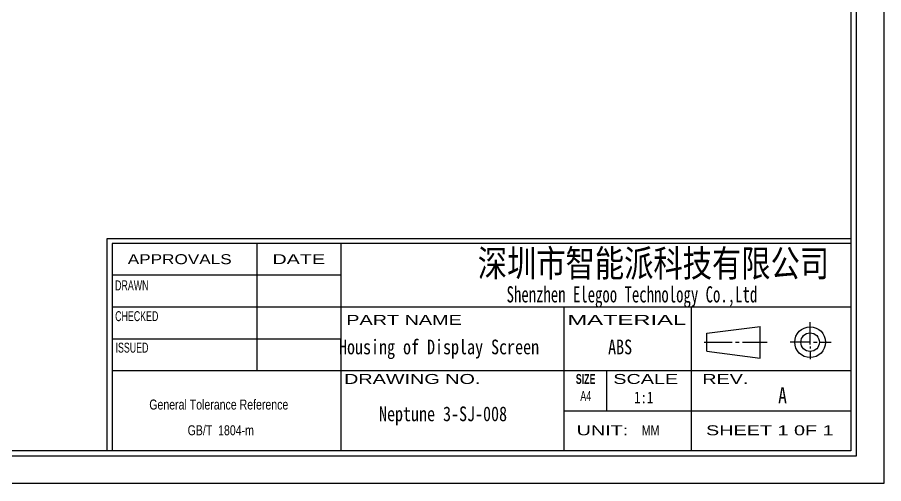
# Model space of a CAD drawing. Header units: millimetres. Extents: x 3 to 590, y 3 to 417.
# Drawn here: x 278.4 to 590.2, y 2.6 to 170.3 of the extents above; entities that cross this region are included whole.
import ezdxf

# ---------------------------------------------------------------- set-up
doc = ezdxf.new("R2010")
doc.units = ezdxf.units.MM
doc.header["$LTSCALE"] = 2
doc.layers.add('SLD-0', color=179, linetype='Continuous')
doc.styles.add('SLDTEXTSTYLE1', font='SIMSUN.TTC', dxfattribs={"width": 0.8})
doc.styles.add('SLDTEXTSTYLE10', font='ARIAL.TTF', dxfattribs={"width": 0.7584})
doc.styles.add('SLDTEXTSTYLE11', font='ARIAL.TTF', dxfattribs={"width": 1.2324})
doc.styles.add('SLDTEXTSTYLE12', font='ARIAL.TTF', dxfattribs={"width": 1.7064})
doc.styles.add('SLDTEXTSTYLE13', font='SIMSUN.TTC', dxfattribs={"width": 0.8, "bigfont": 'bigfont'})
doc.styles.add('SLDTEXTSTYLE14', font='SIMKAI.TTF', dxfattribs={"width": 0.67})
doc.styles.add('SLDTEXTSTYLE2', font='SIMFANG.TTF', dxfattribs={"width": 0.8})
doc.styles.add('SLDTEXTSTYLE3', font='SIMSUN.TTC', dxfattribs={"width": 0.8})
doc.styles.add('SLDTEXTSTYLE5', font='ARIAL.TTF', dxfattribs={"width": 0.63516})
doc.styles.add('SLDTEXTSTYLE8', font='ARIALBD.TTF', dxfattribs={"width": 0.63516})
doc.styles.add('SLDTEXTSTYLE9', font='ARIAL.TTF', dxfattribs={"width": 1.422})

# ---------------------------------------------------------------- blocks, each defined once
blk = doc.blocks.new('SW_NOTE_1')
at = {"layer": 'SLD-0', "color": 0, "char_height": 3.5853, "attachment_point": 2, "style": 'SLDTEXTSTYLE10'}
for s, insert in [('General Tolerance Reference ', (26.04, 4.62)), (' GB/T  1804-m', (26.22, -4.64))]:
    blk.add_mtext(s, dxfattribs=dict(at, insert=insert))

msp = doc.modelspace()

# ---------------------------------------------------------------- linework, layer by layer
at = {"layer": 'SLD-0'}
for p, q in [((590.213, 417.347), (590.213, 2.588)), ((578.363, 395.622), (578.363, 14.438)), ((578.363, 14.438), (25.35, 14.438)), ((590.213, 2.588), (3.181, 2.588))]:
    msp.add_line(p, q, dxfattribs=at)
at = {"layer": 'SLD-0', "color": 6, "linetype": 'Continuous'}
for p, q in [((580.338, 397.597), (580.338, 12.463)), ((580.338, 12.463), (23.375, 12.463))]:
    msp.add_line(p, q, dxfattribs=at)
at = {"layer": 'SLD-0', "color": 179, "linetype": 'Continuous'}
for p, q in [((578.363, 90.659), (310.66, 90.659)), ((310.66, 90.659), (310.66, 14.438)), ((578.363, 89.012), (312.572, 89.012)), ((312.572, 89.012), (312.572, 14.438)), ((364.562, 89.012), (364.562, 43.12)), ((394.795, 89.012), (394.795, 14.438)), ((394.795, 77.539), (312.572, 77.539)), ((578.363, 66.066), (312.572, 66.066)), ((475.106, 66.066), (475.106, 14.438)), ((520.998, 14.438), (520.998, 66.066)), ((563.739, 52.699), (563.739, 60.633)), ((526.51, 56.708), (545.776, 59.076)), ((526.51, 50.213), (526.51, 56.708)), ((545.776, 47.692), (545.776, 59.076)), ((394.795, 54.593), (312.572, 54.593)), ((525.571, 53.466), (535.66, 53.466)), ((536.921, 53.466), (538.182, 53.466)), ((539.444, 53.466), (548.271, 53.466)), ((563.739, 53.466), (556.537, 53.466)), ((565, 53.466), (566.261, 53.466)), ((567.522, 53.466), (571.305, 53.466)), ((526.51, 50.213), (545.776, 47.692)), ((563.739, 51.933), (563.739, 51.166)), ((563.739, 50.4), (563.739, 47.334)), ((578.363, 43.12), (312.572, 43.12)), ((490.403, 43.12), (490.403, 28.779)), ((475.106, 28.779), (578.363, 28.779))]:
    msp.add_line(p, q, dxfattribs=at)
for radius in [5.543, 3.338]:
    msp.add_circle((563.739, 53.466), radius, dxfattribs=at)

# ---------------------------------------------------------------- block references
at = {"layer": 'SLD-0', "color": 179}
msp.add_blockref('SW_NOTE_1', (324.876, 28.222), dxfattribs=at)

# ---------------------------------------------------------------- texts
at = {"layer": 'SLD-0'}
for s, insert, char_height, attachment_point, style in [('\\M+1905B圳\\M+18E73\\M+19271\\M+1945C\\M+19468\\M+189C8\\M+18B5A\\M+1974C\\M+18CC0\\M+18CF6\\M+18E69', (507.351, 86.675), 9.65616, 2, 'SLDTEXTSTYLE13'), ('Housing of Display Screen', (430.191, 54.411), 5.29167, 2, 'SLDTEXTSTYLE3'), ('ABS', (495.355, 54.411), 5.2917, 2, 'SLDTEXTSTYLE3'), ('A', (552.228, 37.261), 5.821, 1, 'SLDTEXTSTYLE1'), ('Neptune 3-SJ-008', (431.625, 30.351), 5.29167, 2, 'SLDTEXTSTYLE3')]:
    msp.add_mtext(s, dxfattribs=dict(at, insert=insert, char_height=char_height, attachment_point=attachment_point, style=style))
at = {"layer": 'SLD-0', "color": 179, "attachment_point": 2}
for s, insert, char_height, style in [('APPROVALS', (336.853, 85.125), 3.5853, 'SLDTEXTSTYLE11'), ('DATE', (379.699, 85.125), 3.5853, 'SLDTEXTSTYLE9'), ('DRAWN', (319.607, 75.706), 3.5853, 'SLDTEXTSTYLE5'), ('Shenzhen Elegoo Technology Co.,Ltd', (499.597, 73.599), 5.82083, 'SLDTEXTSTYLE14'), ('CHECKED', (321.391, 64.629), 3.5853, 'SLDTEXTSTYLE5'), ('PART NAME', (417.588, 63.291), 3.5853, 'SLDTEXTSTYLE9'), ('MATERIAL', (497.76, 63.291), 3.5853, 'SLDTEXTSTYLE12'), ('ISSUED', (319.674, 53.309), 3.5853, 'SLDTEXTSTYLE5'), ('DRAWING NO.', (420.536, 42.043), 3.58531, 'SLDTEXTSTYLE9'), ('SIZE', (482.958, 42.043), 3.5853, 'SLDTEXTSTYLE8'), ('SCALE', (504.578, 42.043), 3.5853, 'SLDTEXTSTYLE9'), ('REV.', (533.22, 42.043), 3.5853, 'SLDTEXTSTYLE9'), ('A4', (482.98, 35.906), 3.5853, 'SLDTEXTSTYLE5'), ('1:1', (503.86, 35.71), 4.2333, 'SLDTEXTSTYLE2'), ('UNIT:', (488.997, 23.581), 3.5853, 'SLDTEXTSTYLE9'), ('MM', (506.322, 23.581), 3.5853, 'SLDTEXTSTYLE10'), ('SHEET 1 0F 1', (549.24, 23.581), 3.58531, 'SLDTEXTSTYLE9')]:
    msp.add_mtext(s, dxfattribs=dict(at, insert=insert, char_height=char_height, style=style))

doc.saveas('drawing.dxf')
